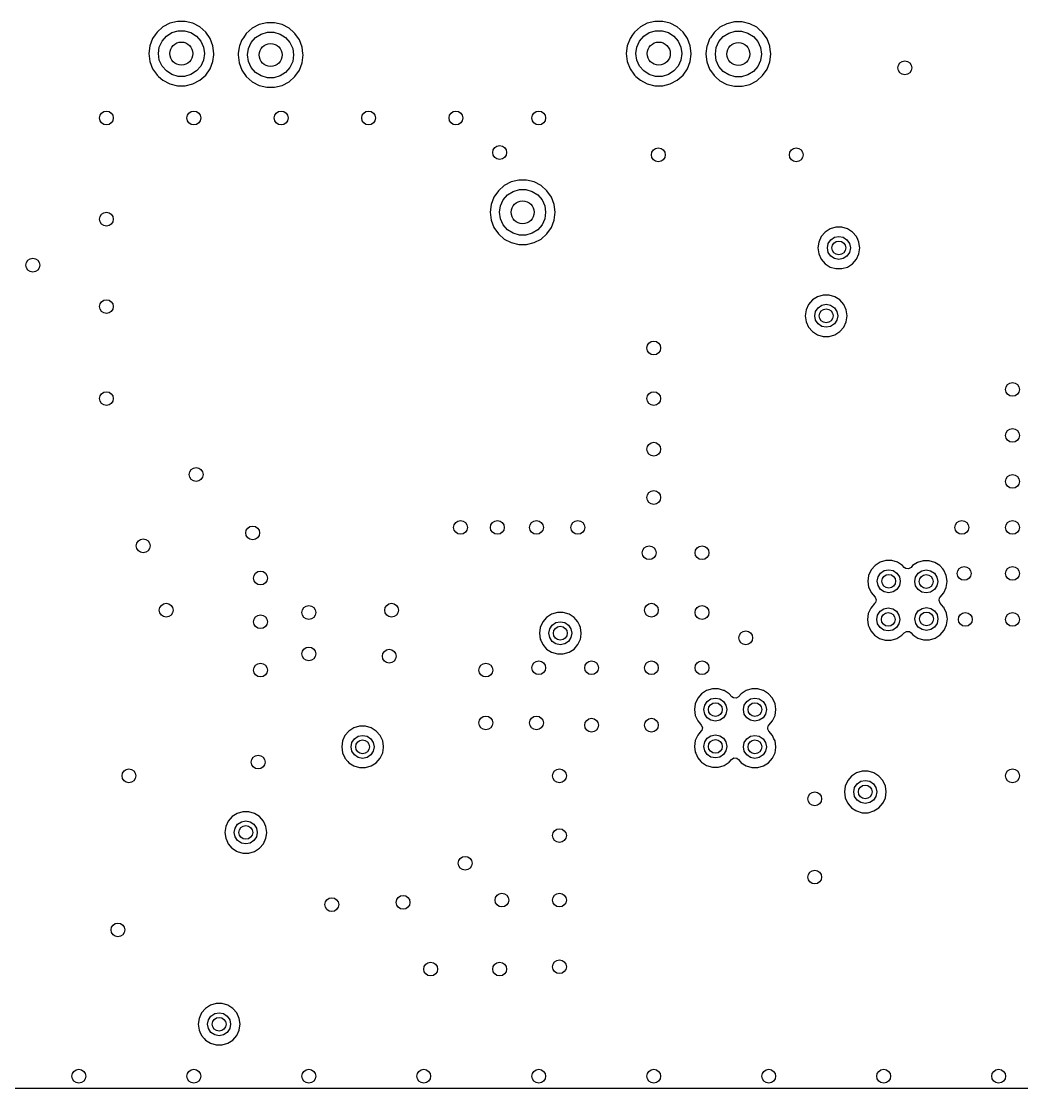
# Model space of a CAD drawing. Extents: x 100.3 to 185, y -144.7 to -85.3.
# Drawn here: x 122.25 to 144, y -144.7 to -121.5 of the extents above; entities that cross this region are included whole.
import ezdxf

# ---------------------------------------------------------------- set-up
doc = ezdxf.new("R2010")
doc.units = 0
doc.layers.add('BLACK', color=7, linetype='CONTINUOUS')

msp = doc.modelspace()

# ---------------------------------------------------------------- linework, layer by layer
at = {"layer": 'BLACK', "linetype": 'CONTINUOUS'}
for p, q in [((125.48, -121.54), (125.329, -121.619)), ((125.645, -121.499), (125.48, -121.54)), ((125.815, -121.499), (125.645, -121.499)), ((125.645, -121.499), (125.645, -121.499)), ((125.98, -121.54), (125.815, -121.499)), ((125.815, -121.499), (125.815, -121.499)), ((126.131, -121.619), (125.98, -121.54)), ((125.98, -121.54), (125.98, -121.54)), ((125.98, -121.54), (125.98, -121.54)), ((127.42, -121.57), (127.269, -121.649)), ((127.585, -121.529), (127.42, -121.57)), ((127.755, -121.529), (127.585, -121.529)), ((127.585, -121.529), (127.585, -121.529)), ((127.92, -121.57), (127.755, -121.529)), ((127.755, -121.529), (127.755, -121.529)), ((128.071, -121.649), (127.92, -121.57)), ((127.92, -121.57), (127.92, -121.57)), ((127.92, -121.57), (127.92, -121.57)), ((135.86, -121.54), (135.709, -121.619)), ((136.025, -121.499), (135.86, -121.54)), ((136.195, -121.499), (136.025, -121.499)), ((136.025, -121.499), (136.025, -121.499)), ((136.36, -121.54), (136.195, -121.499)), ((136.195, -121.499), (136.195, -121.499)), ((136.511, -121.619), (136.36, -121.54)), ((136.36, -121.54), (136.36, -121.54)), ((136.36, -121.54), (136.36, -121.54)), ((137.59, -121.55), (137.439, -121.629)), ((137.755, -121.509), (137.59, -121.55)), ((137.925, -121.509), (137.755, -121.509)), ((137.755, -121.509), (137.755, -121.509)), ((138.09, -121.55), (137.925, -121.509)), ((137.925, -121.509), (137.925, -121.509)), ((138.241, -121.629), (138.09, -121.55)), ((138.09, -121.55), (138.09, -121.55)), ((138.09, -121.55), (138.09, -121.55)), ((125.162, -121.789), (125.105, -121.872)), ((125.202, -121.732), (125.162, -121.789)), ((125.329, -121.619), (125.202, -121.732)), ((125.202, -121.732), (125.202, -121.732)), ((125.403, -121.822), (125.522, -121.745)), ((125.522, -121.745), (125.659, -121.705)), ((125.659, -121.705), (125.801, -121.705)), ((125.801, -121.705), (125.938, -121.745)), ((125.938, -121.745), (126.057, -121.822)), ((126.258, -121.732), (126.131, -121.619)), ((126.355, -121.872), (126.258, -121.732)), ((127.142, -121.762), (127.077, -121.856)), ((127.269, -121.649), (127.142, -121.762)), ((127.142, -121.762), (127.142, -121.762)), ((127.343, -121.852), (127.462, -121.775)), ((127.462, -121.775), (127.599, -121.735)), ((127.599, -121.735), (127.741, -121.735)), ((127.741, -121.735), (127.878, -121.775)), ((127.878, -121.775), (127.997, -121.852)), ((128.176, -121.742), (128.071, -121.649)), ((128.071, -121.649), (128.071, -121.649)), ((128.198, -121.762), (128.176, -121.742)), ((128.295, -121.902), (128.198, -121.762)), ((135.542, -121.789), (135.485, -121.872)), ((135.582, -121.732), (135.542, -121.789)), ((135.709, -121.619), (135.582, -121.732)), ((135.582, -121.732), (135.582, -121.732)), ((135.783, -121.822), (135.902, -121.745)), ((135.902, -121.745), (136.039, -121.705)), ((136.039, -121.705), (136.181, -121.705)), ((136.181, -121.705), (136.318, -121.745)), ((136.318, -121.745), (136.437, -121.822)), ((136.638, -121.732), (136.511, -121.619)), ((136.735, -121.872), (136.638, -121.732)), ((137.312, -121.742), (137.233, -121.856)), ((137.439, -121.629), (137.312, -121.742)), ((137.312, -121.742), (137.312, -121.742)), ((137.513, -121.832), (137.632, -121.755)), ((137.632, -121.755), (137.769, -121.715)), ((137.769, -121.715), (137.911, -121.715)), ((137.911, -121.715), (138.048, -121.755)), ((138.048, -121.755), (138.167, -121.832)), ((138.283, -121.667), (138.241, -121.629)), ((138.357, -121.732), (138.283, -121.667)), ((138.368, -121.742), (138.357, -121.732)), ((138.465, -121.882), (138.368, -121.742)), ((125.045, -122.031), (125.024, -122.2)), ((125.105, -121.872), (125.045, -122.031)), ((125.25, -122.059), (125.309, -121.93)), ((125.309, -121.93), (125.403, -121.822)), ((126.057, -121.822), (126.151, -121.93)), ((126.151, -121.93), (126.21, -122.059)), ((126.415, -122.031), (126.355, -121.872)), ((126.436, -122.2), (126.415, -122.031)), ((126.996, -122.031), (126.985, -122.061)), ((127.045, -121.902), (126.996, -122.031)), ((127.077, -121.856), (127.045, -121.902)), ((127.19, -122.089), (127.249, -121.96)), ((127.249, -121.96), (127.343, -121.852)), ((127.997, -121.852), (128.091, -121.96)), ((128.091, -121.96), (128.15, -122.089)), ((128.355, -122.061), (128.295, -121.902)), ((135.425, -122.031), (135.404, -122.2)), ((135.485, -121.872), (135.425, -122.031)), ((135.63, -122.059), (135.689, -121.93)), ((135.689, -121.93), (135.783, -121.822)), ((136.437, -121.822), (136.531, -121.93)), ((136.531, -121.93), (136.59, -122.059)), ((136.795, -122.031), (136.735, -121.872)), ((136.816, -122.2), (136.795, -122.031)), ((137.159, -122.031), (137.155, -122.041)), ((137.215, -121.882), (137.159, -122.031)), ((137.233, -121.856), (137.215, -121.882)), ((137.36, -122.069), (137.419, -121.94)), ((137.419, -121.94), (137.513, -121.832)), ((138.167, -121.832), (138.261, -121.94)), ((138.261, -121.94), (138.32, -122.069)), ((138.525, -122.041), (138.465, -121.882)), ((125.024, -122.2), (125.045, -122.369)), ((125.23, -122.2), (125.25, -122.059)), ((125.25, -122.341), (125.23, -122.2)), ((126.21, -122.059), (126.23, -122.2)), ((126.23, -122.2), (126.21, -122.341)), ((126.415, -122.369), (126.432, -122.23)), ((126.432, -122.23), (126.436, -122.2)), ((126.968, -122.2), (126.964, -122.23)), ((126.964, -122.23), (126.985, -122.399)), ((126.985, -122.061), (126.968, -122.2)), ((127.17, -122.23), (127.19, -122.089)), ((127.19, -122.371), (127.17, -122.23)), ((128.15, -122.089), (128.17, -122.23)), ((128.17, -122.23), (128.15, -122.371)), ((128.372, -122.2), (128.355, -122.061)), ((128.355, -122.399), (128.376, -122.23)), ((128.376, -122.23), (128.372, -122.2)), ((135.404, -122.2), (135.425, -122.369)), ((135.61, -122.2), (135.63, -122.059)), ((135.63, -122.341), (135.61, -122.2)), ((136.59, -122.059), (136.61, -122.2)), ((136.61, -122.2), (136.59, -122.341)), ((136.795, -122.369), (136.814, -122.21)), ((136.814, -122.21), (136.816, -122.2)), ((137.136, -122.2), (137.134, -122.21)), ((137.134, -122.21), (137.155, -122.379)), ((137.155, -122.041), (137.136, -122.2)), ((137.34, -122.21), (137.36, -122.069)), ((137.36, -122.351), (137.34, -122.21)), ((138.32, -122.069), (138.34, -122.21)), ((138.34, -122.21), (138.32, -122.351)), ((138.534, -122.115), (138.525, -122.041)), ((138.525, -122.379), (138.546, -122.21)), ((138.544, -122.2), (138.534, -122.115)), ((138.546, -122.21), (138.544, -122.2)), ((138.544, -122.2), (138.544, -122.2)), ((125.045, -122.369), (125.105, -122.528)), ((125.309, -122.47), (125.25, -122.341)), ((125.403, -122.578), (125.309, -122.47)), ((126.151, -122.47), (126.057, -122.578)), ((126.21, -122.341), (126.151, -122.47)), ((126.355, -122.528), (126.415, -122.369)), ((126.985, -122.399), (127.045, -122.558)), ((127.249, -122.5), (127.19, -122.371)), ((127.343, -122.608), (127.249, -122.5)), ((128.091, -122.5), (127.997, -122.608)), ((128.15, -122.371), (128.091, -122.5)), ((128.295, -122.558), (128.355, -122.399)), ((135.425, -122.369), (135.485, -122.528)), ((135.689, -122.47), (135.63, -122.341)), ((135.783, -122.578), (135.689, -122.47)), ((136.531, -122.47), (136.437, -122.578)), ((136.59, -122.341), (136.531, -122.47)), ((136.735, -122.528), (136.795, -122.369)), ((137.155, -122.379), (137.215, -122.538)), ((137.419, -122.48), (137.36, -122.351)), ((137.513, -122.588), (137.419, -122.48)), ((138.261, -122.48), (138.167, -122.588)), ((138.32, -122.351), (138.261, -122.48)), ((138.465, -122.538), (138.525, -122.379)), ((125.105, -122.528), (125.19, -122.65)), ((125.19, -122.65), (125.202, -122.668)), ((125.202, -122.668), (125.202, -122.668)), ((125.202, -122.668), (125.234, -122.696)), ((125.234, -122.696), (125.329, -122.781)), ((125.522, -122.655), (125.403, -122.578)), ((125.659, -122.695), (125.522, -122.655)), ((125.801, -122.695), (125.659, -122.695)), ((125.938, -122.655), (125.801, -122.695)), ((126.057, -122.578), (125.938, -122.655)), ((126.131, -122.781), (126.258, -122.668)), ((126.258, -122.668), (126.355, -122.528)), ((127.045, -122.558), (127.142, -122.698)), ((127.142, -122.698), (127.269, -122.811)), ((127.462, -122.685), (127.343, -122.608)), ((127.599, -122.725), (127.462, -122.685)), ((127.741, -122.725), (127.599, -122.725)), ((127.878, -122.685), (127.741, -122.725)), ((127.997, -122.608), (127.878, -122.685)), ((128.071, -122.811), (128.198, -122.698)), ((128.198, -122.698), (128.295, -122.558)), ((135.485, -122.528), (135.57, -122.65)), ((135.57, -122.65), (135.582, -122.668)), ((135.582, -122.668), (135.582, -122.668)), ((135.582, -122.668), (135.614, -122.696)), ((135.614, -122.696), (135.709, -122.781)), ((135.902, -122.655), (135.783, -122.578)), ((136.039, -122.695), (135.902, -122.655)), ((136.181, -122.695), (136.039, -122.695)), ((136.318, -122.655), (136.181, -122.695)), ((136.437, -122.578), (136.318, -122.655)), ((136.511, -122.781), (136.638, -122.668)), ((136.638, -122.668), (136.735, -122.528)), ((137.215, -122.538), (137.312, -122.678)), ((137.312, -122.678), (137.312, -122.678)), ((137.312, -122.678), (137.354, -122.716)), ((137.354, -122.716), (137.439, -122.791)), ((137.632, -122.665), (137.513, -122.588)), ((137.769, -122.705), (137.632, -122.665)), ((137.911, -122.705), (137.769, -122.705)), ((138.048, -122.665), (137.911, -122.705)), ((138.167, -122.588), (138.048, -122.665)), ((138.241, -122.791), (138.368, -122.678)), ((138.368, -122.678), (138.465, -122.538)), ((125.329, -122.781), (125.48, -122.86)), ((125.48, -122.86), (125.645, -122.9)), ((125.645, -122.9), (125.645, -122.9)), ((125.645, -122.9), (125.815, -122.9)), ((125.815, -122.9), (125.98, -122.86)), ((125.815, -122.9), (125.815, -122.9)), ((125.98, -122.86), (126.131, -122.781)), ((127.269, -122.811), (127.42, -122.89)), ((127.42, -122.89), (127.585, -122.93)), ((127.585, -122.93), (127.585, -122.93)), ((127.585, -122.93), (127.755, -122.93)), ((127.755, -122.93), (127.92, -122.89)), ((127.755, -122.93), (127.755, -122.93)), ((127.92, -122.89), (128.071, -122.811)), ((135.709, -122.781), (135.86, -122.86)), ((135.86, -122.86), (136.025, -122.9)), ((136.025, -122.9), (136.025, -122.9)), ((136.025, -122.9), (136.195, -122.9)), ((136.195, -122.9), (136.36, -122.86)), ((136.195, -122.9), (136.195, -122.9)), ((136.36, -122.86), (136.511, -122.781)), ((137.439, -122.791), (137.59, -122.87)), ((137.59, -122.87), (137.755, -122.91)), ((137.755, -122.91), (137.755, -122.91)), ((137.755, -122.91), (137.925, -122.91)), ((137.925, -122.91), (138.09, -122.87)), ((137.925, -122.91), (137.925, -122.91)), ((138.09, -122.87), (138.241, -122.791)), ((132.9, -124.99), (132.749, -125.069)), ((133.065, -124.95), (132.9, -124.99)), ((133.235, -124.95), (133.065, -124.95)), ((133.065, -124.95), (133.065, -124.95)), ((133.4, -124.99), (133.235, -124.95)), ((133.235, -124.95), (133.235, -124.95)), ((133.551, -125.069), (133.4, -124.99)), ((133.4, -124.99), (133.4, -124.99)), ((133.4, -124.99), (133.4, -124.99)), ((132.622, -125.182), (132.525, -125.322)), ((132.749, -125.069), (132.622, -125.182)), ((132.622, -125.182), (132.622, -125.182)), ((132.729, -125.38), (132.823, -125.272)), ((132.823, -125.272), (132.942, -125.195)), ((132.942, -125.195), (133.079, -125.155)), ((133.079, -125.155), (133.221, -125.155)), ((133.221, -125.155), (133.358, -125.195)), ((133.358, -125.195), (133.477, -125.272)), ((133.477, -125.272), (133.571, -125.38)), ((133.678, -125.182), (133.551, -125.069)), ((133.775, -125.322), (133.678, -125.182)), ((132.465, -125.481), (132.444, -125.65)), ((132.525, -125.322), (132.465, -125.481)), ((132.525, -125.322), (132.525, -125.322)), ((132.65, -125.65), (132.67, -125.509)), ((132.67, -125.509), (132.729, -125.38)), ((133.571, -125.38), (133.63, -125.509)), ((133.63, -125.509), (133.65, -125.65)), ((133.835, -125.481), (133.775, -125.322)), ((133.856, -125.65), (133.835, -125.481)), ((132.444, -125.65), (132.465, -125.819)), ((132.67, -125.791), (132.65, -125.65)), ((133.65, -125.65), (133.63, -125.791)), ((133.835, -125.819), (133.856, -125.65)), ((132.465, -125.819), (132.525, -125.978)), ((132.525, -125.978), (132.622, -126.118)), ((132.729, -125.92), (132.67, -125.791)), ((132.823, -126.028), (132.729, -125.92)), ((133.571, -125.92), (133.477, -126.028)), ((133.63, -125.791), (133.571, -125.92)), ((133.678, -126.118), (133.775, -125.978)), ((133.775, -125.978), (133.835, -125.819)), ((139.96, -125.974), (139.836, -126.011)), ((140.09, -125.974), (139.96, -125.974)), ((139.96, -125.974), (139.96, -125.974)), ((140.214, -126.011), (140.09, -125.974)), ((140.09, -125.974), (140.09, -125.974)), ((132.622, -126.118), (132.749, -126.231)), ((132.942, -126.105), (132.823, -126.028)), ((133.079, -126.145), (132.942, -126.105)), ((133.221, -126.145), (133.079, -126.145)), ((133.358, -126.105), (133.221, -126.145)), ((133.477, -126.028), (133.358, -126.105)), ((133.551, -126.231), (133.678, -126.118)), ((139.642, -126.179), (139.588, -126.297)), ((139.727, -126.081), (139.642, -126.179)), ((139.836, -126.011), (139.727, -126.081)), ((139.836, -126.011), (139.836, -126.011)), ((139.848, -126.248), (139.929, -126.194)), ((139.929, -126.194), (140.025, -126.175)), ((140.025, -126.175), (140.121, -126.194)), ((140.121, -126.194), (140.202, -126.248)), ((140.323, -126.081), (140.214, -126.011)), ((140.214, -126.011), (140.214, -126.011)), ((140.214, -126.011), (140.214, -126.011)), ((140.214, -126.011), (140.214, -126.011)), ((140.408, -126.179), (140.323, -126.081)), ((140.323, -126.081), (140.323, -126.081)), ((140.323, -126.081), (140.323, -126.081)), ((140.438, -126.244), (140.408, -126.179)), ((132.749, -126.231), (132.9, -126.31)), ((132.9, -126.31), (133.065, -126.35)), ((133.065, -126.35), (133.065, -126.35)), ((133.065, -126.35), (133.235, -126.35)), ((133.235, -126.35), (133.4, -126.31)), ((133.235, -126.35), (133.235, -126.35)), ((133.4, -126.31), (133.551, -126.231)), ((139.588, -126.297), (139.57, -126.425)), ((139.57, -126.425), (139.57, -126.425)), ((139.57, -126.425), (139.588, -126.553)), ((139.775, -126.425), (139.794, -126.329)), ((139.794, -126.521), (139.775, -126.425)), ((139.794, -126.329), (139.848, -126.248)), ((140.202, -126.248), (140.256, -126.329)), ((140.256, -126.329), (140.275, -126.425)), ((140.275, -126.425), (140.256, -126.521)), ((140.462, -126.297), (140.438, -126.244)), ((140.469, -126.35), (140.462, -126.297)), ((140.462, -126.553), (140.48, -126.425)), ((140.48, -126.425), (140.469, -126.35)), ((139.588, -126.553), (139.642, -126.671)), ((139.642, -126.671), (139.642, -126.671)), ((139.642, -126.671), (139.727, -126.769)), ((139.848, -126.602), (139.794, -126.521)), ((139.929, -126.656), (139.848, -126.602)), ((140.025, -126.675), (139.929, -126.656)), ((140.121, -126.656), (140.025, -126.675)), ((140.202, -126.602), (140.121, -126.656)), ((140.256, -126.521), (140.202, -126.602)), ((140.323, -126.769), (140.408, -126.671)), ((140.408, -126.671), (140.462, -126.553)), ((139.727, -126.769), (139.727, -126.769)), ((139.727, -126.769), (139.836, -126.839)), ((139.836, -126.839), (139.836, -126.839)), ((139.836, -126.839), (139.96, -126.875)), ((139.96, -126.875), (139.96, -126.875)), ((139.96, -126.875), (140.09, -126.875)), ((140.09, -126.875), (140.214, -126.839)), ((140.09, -126.875), (140.09, -126.875)), ((140.214, -126.839), (140.323, -126.769)), ((139.452, -127.556), (139.367, -127.654)), ((139.561, -127.486), (139.452, -127.556)), ((139.685, -127.45), (139.561, -127.486)), ((139.561, -127.486), (139.561, -127.486)), ((139.815, -127.45), (139.685, -127.45)), ((139.685, -127.45), (139.685, -127.45)), ((139.939, -127.486), (139.815, -127.45)), ((139.815, -127.45), (139.815, -127.45)), ((140.048, -127.556), (139.939, -127.486)), ((139.939, -127.486), (139.939, -127.486)), ((139.939, -127.486), (139.939, -127.486)), ((139.939, -127.486), (139.939, -127.486)), ((140.133, -127.654), (140.048, -127.556)), ((140.048, -127.556), (140.048, -127.556)), ((140.048, -127.556), (140.048, -127.556)), ((139.313, -127.772), (139.295, -127.9)), ((139.367, -127.654), (139.313, -127.772)), ((139.5, -127.9), (139.519, -127.804)), ((139.519, -127.804), (139.573, -127.723)), ((139.573, -127.723), (139.654, -127.669)), ((139.654, -127.669), (139.75, -127.65)), ((139.75, -127.65), (139.846, -127.669)), ((139.846, -127.669), (139.927, -127.723)), ((139.927, -127.723), (139.981, -127.804)), ((139.981, -127.804), (140, -127.9)), ((140.187, -127.772), (140.133, -127.654)), ((140.205, -127.9), (140.187, -127.772)), ((139.295, -127.9), (139.295, -127.9)), ((139.295, -127.9), (139.313, -128.028)), ((139.313, -128.028), (139.367, -128.146)), ((139.519, -127.996), (139.5, -127.9)), ((139.573, -128.077), (139.519, -127.996)), ((139.981, -127.996), (139.927, -128.077)), ((140, -127.9), (139.981, -127.996)), ((140.133, -128.146), (140.187, -128.028)), ((140.187, -128.028), (140.205, -127.9)), ((139.367, -128.146), (139.367, -128.146)), ((139.367, -128.146), (139.452, -128.244)), ((139.452, -128.244), (139.452, -128.244)), ((139.452, -128.244), (139.561, -128.314)), ((139.654, -128.131), (139.573, -128.077)), ((139.75, -128.15), (139.654, -128.131)), ((139.846, -128.131), (139.75, -128.15)), ((139.927, -128.077), (139.846, -128.131)), ((139.939, -128.314), (140.048, -128.244)), ((140.048, -128.244), (140.133, -128.146)), ((139.561, -128.314), (139.561, -128.314)), ((139.561, -128.314), (139.685, -128.35)), ((139.685, -128.35), (139.685, -128.35)), ((139.685, -128.35), (139.815, -128.35)), ((139.815, -128.35), (139.939, -128.314)), ((139.815, -128.35), (139.815, -128.35)), ((140.812, -133.326), (140.727, -133.424)), ((140.921, -133.256), (140.812, -133.326)), ((141.045, -133.219), (140.921, -133.256)), ((140.921, -133.256), (140.921, -133.256)), ((141.175, -133.219), (141.045, -133.219)), ((141.045, -133.219), (141.045, -133.219)), ((141.299, -133.256), (141.175, -133.219)), ((141.175, -133.219), (141.175, -133.219)), ((141.408, -133.326), (141.299, -133.256)), ((141.299, -133.256), (141.299, -133.256)), ((141.299, -133.256), (141.299, -133.256)), ((141.299, -133.256), (141.299, -133.256)), ((141.412, -133.331), (141.408, -133.326)), ((141.408, -133.326), (141.408, -133.326)), ((141.408, -133.326), (141.408, -133.326)), ((141.445, -133.368), (141.412, -133.331)), ((141.481, -133.395), (141.445, -133.368)), ((141.542, -133.4), (141.481, -133.395)), ((141.594, -133.368), (141.542, -133.4)), ((141.627, -133.331), (141.594, -133.368)), ((141.736, -133.261), (141.627, -133.331)), ((141.627, -133.331), (141.627, -133.331)), ((141.86, -133.225), (141.736, -133.261)), ((141.736, -133.261), (141.736, -133.261)), ((141.99, -133.225), (141.86, -133.225)), ((141.86, -133.225), (141.86, -133.225)), ((142.114, -133.261), (141.99, -133.225)), ((141.99, -133.225), (141.99, -133.225)), ((142.223, -133.331), (142.114, -133.261)), ((142.114, -133.261), (142.114, -133.261)), ((142.114, -133.261), (142.114, -133.261)), ((142.114, -133.261), (142.114, -133.261)), ((142.283, -133.4), (142.223, -133.331)), ((142.223, -133.331), (142.223, -133.331)), ((142.223, -133.331), (142.223, -133.331)), ((142.308, -133.429), (142.283, -133.4)), ((140.673, -133.542), (140.655, -133.67)), ((140.727, -133.424), (140.673, -133.542)), ((140.86, -133.67), (140.879, -133.574)), ((140.879, -133.574), (140.933, -133.493)), ((140.933, -133.493), (141.014, -133.439)), ((141.014, -133.439), (141.11, -133.42)), ((141.11, -133.42), (141.206, -133.439)), ((141.206, -133.439), (141.287, -133.493)), ((141.287, -133.493), (141.341, -133.574)), ((141.341, -133.574), (141.36, -133.67)), ((141.675, -133.675), (141.694, -133.579)), ((141.694, -133.579), (141.748, -133.498)), ((141.748, -133.498), (141.829, -133.444)), ((141.829, -133.444), (141.925, -133.425)), ((141.925, -133.425), (142.021, -133.444)), ((142.021, -133.444), (142.102, -133.498)), ((142.102, -133.498), (142.156, -133.579)), ((142.156, -133.579), (142.175, -133.675)), ((142.362, -133.547), (142.308, -133.429)), ((142.308, -133.429), (142.308, -133.429)), ((142.379, -133.67), (142.362, -133.547)), ((140.655, -133.67), (140.655, -133.67)), ((140.655, -133.67), (140.673, -133.798)), ((140.673, -133.798), (140.697, -133.85)), ((140.697, -133.85), (140.727, -133.916)), ((140.879, -133.766), (140.86, -133.67)), ((140.933, -133.847), (140.879, -133.766)), ((141.014, -133.901), (140.933, -133.847)), ((141.287, -133.847), (141.206, -133.901)), ((141.341, -133.766), (141.287, -133.847)), ((141.36, -133.67), (141.341, -133.766)), ((141.694, -133.771), (141.675, -133.675)), ((141.748, -133.852), (141.694, -133.771)), ((141.829, -133.906), (141.748, -133.852)), ((142.102, -133.852), (142.021, -133.906)), ((142.156, -133.771), (142.102, -133.852)), ((142.175, -133.675), (142.156, -133.771)), ((142.308, -133.921), (142.362, -133.803)), ((142.362, -133.803), (142.38, -133.675)), ((142.38, -133.675), (142.379, -133.67)), ((140.727, -133.916), (140.812, -134.014)), ((140.812, -134.014), (140.813, -134.015)), ((140.813, -134.015), (140.837, -134.072)), ((140.837, -134.072), (140.823, -134.131)), ((141.11, -133.92), (141.014, -133.901)), ((141.206, -133.901), (141.11, -133.92)), ((141.925, -133.925), (141.829, -133.906)), ((142.021, -133.906), (141.925, -133.925)), ((142.203, -134.088), (142.217, -134.028)), ((142.227, -134.144), (142.203, -134.088)), ((142.217, -134.028), (142.227, -134.015)), ((142.227, -134.014), (142.308, -133.921)), ((142.227, -134.015), (142.227, -134.014)), ((140.717, -134.254), (140.663, -134.372)), ((140.802, -134.156), (140.717, -134.254)), ((140.803, -134.155), (140.802, -134.156)), ((140.823, -134.131), (140.803, -134.155)), ((140.869, -134.404), (140.923, -134.323)), ((140.923, -134.323), (141.004, -134.269)), ((141.004, -134.269), (141.1, -134.25)), ((141.1, -134.25), (141.196, -134.269)), ((141.196, -134.269), (141.277, -134.323)), ((141.277, -134.323), (141.331, -134.404)), ((141.699, -134.394), (141.753, -134.313)), ((141.753, -134.313), (141.834, -134.259)), ((141.834, -134.259), (141.93, -134.24)), ((141.93, -134.24), (142.026, -134.259)), ((142.026, -134.259), (142.107, -134.313)), ((142.107, -134.313), (142.161, -134.394)), ((142.301, -134.231), (142.227, -134.144)), ((142.313, -134.244), (142.301, -134.231)), ((142.317, -134.254), (142.313, -134.244)), ((142.367, -134.362), (142.317, -134.254)), ((133.587, -134.554), (133.533, -134.672)), ((133.671, -134.456), (133.587, -134.554)), ((133.78, -134.386), (133.671, -134.456)), ((133.905, -134.35), (133.78, -134.386)), ((133.78, -134.386), (133.78, -134.386)), ((133.874, -134.569), (133.969, -134.55)), ((134.034, -134.35), (133.905, -134.35)), ((133.905, -134.35), (133.905, -134.35)), ((133.969, -134.55), (134.065, -134.569)), ((134.159, -134.386), (134.034, -134.35)), ((134.034, -134.35), (134.034, -134.35)), ((134.268, -134.456), (134.159, -134.386)), ((134.159, -134.386), (134.159, -134.386)), ((134.159, -134.386), (134.159, -134.386)), ((134.159, -134.386), (134.159, -134.386)), ((134.306, -134.5), (134.268, -134.456)), ((134.268, -134.456), (134.268, -134.456)), ((134.268, -134.456), (134.268, -134.456)), ((134.352, -134.554), (134.306, -134.5)), ((134.386, -134.628), (134.352, -134.554)), ((140.663, -134.372), (140.645, -134.5)), ((140.645, -134.5), (140.645, -134.5)), ((140.645, -134.5), (140.663, -134.628)), ((140.85, -134.5), (140.869, -134.404)), ((140.869, -134.596), (140.85, -134.5)), ((141.331, -134.404), (141.35, -134.5)), ((141.35, -134.5), (141.331, -134.596)), ((141.68, -134.49), (141.699, -134.394)), ((141.699, -134.586), (141.68, -134.49)), ((142.161, -134.394), (142.18, -134.49)), ((142.18, -134.49), (142.161, -134.586)), ((142.38, -134.456), (142.367, -134.362)), ((142.367, -134.618), (142.385, -134.49)), ((142.385, -134.49), (142.38, -134.456)), ((133.533, -134.672), (133.514, -134.8)), ((133.719, -134.8), (133.739, -134.704)), ((133.739, -134.704), (133.793, -134.623)), ((133.793, -134.623), (133.874, -134.569)), ((134.065, -134.569), (134.146, -134.623)), ((134.146, -134.623), (134.2, -134.704)), ((134.2, -134.704), (134.219, -134.8)), ((134.406, -134.672), (134.386, -134.628)), ((134.425, -134.8), (134.406, -134.672)), ((140.663, -134.628), (140.683, -134.671)), ((140.683, -134.671), (140.717, -134.746)), ((140.717, -134.746), (140.764, -134.8)), ((140.923, -134.677), (140.869, -134.596)), ((141.004, -134.731), (140.923, -134.677)), ((141.1, -134.75), (141.004, -134.731)), ((141.196, -134.731), (141.1, -134.75)), ((141.277, -134.677), (141.196, -134.731)), ((141.331, -134.596), (141.277, -134.677)), ((141.398, -134.844), (141.445, -134.79)), ((141.445, -134.79), (141.497, -134.759)), ((141.497, -134.759), (141.558, -134.764)), ((141.558, -134.764), (141.594, -134.79)), ((141.594, -134.79), (141.632, -134.834)), ((141.753, -134.667), (141.699, -134.586)), ((141.834, -134.721), (141.753, -134.667)), ((141.93, -134.74), (141.834, -134.721)), ((142.026, -134.721), (141.93, -134.74)), ((142.107, -134.667), (142.026, -134.721)), ((142.161, -134.586), (142.107, -134.667)), ((142.228, -134.834), (142.313, -134.736)), ((142.313, -134.736), (142.367, -134.618)), ((133.514, -134.8), (133.514, -134.8)), ((133.514, -134.8), (133.533, -134.928)), ((133.533, -134.928), (133.543, -134.951)), ((133.543, -134.951), (133.587, -135.046)), ((133.739, -134.896), (133.719, -134.8)), ((133.793, -134.977), (133.739, -134.896)), ((133.874, -135.031), (133.793, -134.977)), ((134.146, -134.977), (134.065, -135.031)), ((134.2, -134.896), (134.146, -134.977)), ((134.219, -134.8), (134.2, -134.896)), ((134.352, -135.046), (134.406, -134.928)), ((134.406, -134.928), (134.412, -134.885)), ((134.412, -134.885), (134.425, -134.8)), ((134.425, -134.8), (134.425, -134.8)), ((140.764, -134.8), (140.802, -134.844)), ((140.802, -134.844), (140.911, -134.914)), ((140.911, -134.914), (140.911, -134.914)), ((140.911, -134.914), (141.035, -134.951)), ((141.035, -134.951), (141.035, -134.951)), ((141.035, -134.951), (141.165, -134.951)), ((141.165, -134.951), (141.289, -134.914)), ((141.165, -134.951), (141.165, -134.951)), ((141.289, -134.914), (141.398, -134.844)), ((141.632, -134.834), (141.741, -134.904)), ((141.741, -134.904), (141.865, -134.94)), ((141.865, -134.94), (141.865, -134.94)), ((141.865, -134.94), (141.995, -134.94)), ((141.995, -134.94), (142.119, -134.904)), ((141.995, -134.94), (141.995, -134.94)), ((142.119, -134.904), (142.228, -134.834)), ((133.587, -135.046), (133.671, -135.144)), ((133.671, -135.144), (133.671, -135.144)), ((133.671, -135.144), (133.78, -135.214)), ((133.78, -135.214), (133.78, -135.214)), ((133.78, -135.214), (133.905, -135.25)), ((133.969, -135.05), (133.874, -135.031)), ((133.905, -135.25), (133.905, -135.25)), ((133.905, -135.25), (134.034, -135.25)), ((134.065, -135.031), (133.969, -135.05)), ((134.034, -135.25), (134.159, -135.214)), ((134.034, -135.25), (134.034, -135.25)), ((134.159, -135.214), (134.268, -135.144)), ((134.268, -135.144), (134.352, -135.046)), ((137.042, -136.116), (136.957, -136.214)), ((137.151, -136.046), (137.042, -136.116)), ((137.275, -136.01), (137.151, -136.046)), ((137.151, -136.046), (137.151, -136.046)), ((137.405, -136.01), (137.275, -136.01)), ((137.275, -136.01), (137.275, -136.01)), ((137.518, -136.043), (137.405, -136.01)), ((137.405, -136.01), (137.405, -136.01)), ((137.529, -136.046), (137.518, -136.043)), ((137.638, -136.116), (137.529, -136.046)), ((137.529, -136.046), (137.529, -136.046)), ((137.529, -136.046), (137.529, -136.046)), ((137.695, -136.182), (137.638, -136.116)), ((137.731, -136.208), (137.695, -136.182)), ((137.845, -136.182), (137.792, -136.214)), ((137.902, -136.116), (137.845, -136.182)), ((138.011, -136.046), (137.902, -136.116)), ((138.135, -136.01), (138.011, -136.046)), ((138.011, -136.046), (138.011, -136.046)), ((138.265, -136.01), (138.135, -136.01)), ((138.135, -136.01), (138.135, -136.01)), ((138.378, -136.043), (138.265, -136.01)), ((138.265, -136.01), (138.265, -136.01)), ((138.389, -136.046), (138.378, -136.043)), ((138.498, -136.116), (138.389, -136.046)), ((138.389, -136.046), (138.389, -136.046)), ((138.389, -136.046), (138.389, -136.046)), ((138.583, -136.214), (138.498, -136.116)), ((138.498, -136.116), (138.498, -136.116)), ((138.498, -136.116), (138.498, -136.116)), ((136.903, -136.332), (136.885, -136.46)), ((136.957, -136.214), (136.903, -136.332)), ((137.09, -136.46), (137.109, -136.364)), ((137.109, -136.364), (137.163, -136.283)), ((137.163, -136.283), (137.244, -136.229)), ((137.244, -136.229), (137.34, -136.21)), ((137.34, -136.21), (137.436, -136.229)), ((137.436, -136.229), (137.517, -136.283)), ((137.517, -136.283), (137.571, -136.364)), ((137.571, -136.364), (137.59, -136.46)), ((137.792, -136.214), (137.731, -136.208)), ((137.95, -136.46), (137.969, -136.364)), ((137.969, -136.364), (138.023, -136.283)), ((138.023, -136.283), (138.104, -136.229)), ((138.104, -136.229), (138.2, -136.21)), ((138.2, -136.21), (138.296, -136.229)), ((138.296, -136.229), (138.377, -136.283)), ((138.377, -136.283), (138.431, -136.364)), ((138.431, -136.364), (138.45, -136.46)), ((138.637, -136.332), (138.583, -136.214)), ((138.583, -136.214), (138.583, -136.214)), ((138.654, -136.45), (138.637, -136.332)), ((136.885, -136.46), (136.885, -136.46)), ((136.885, -136.46), (136.903, -136.588)), ((136.903, -136.588), (136.923, -136.632)), ((136.923, -136.632), (136.957, -136.706)), ((137.109, -136.556), (137.09, -136.46)), ((137.163, -136.637), (137.109, -136.556)), ((137.244, -136.691), (137.163, -136.637)), ((137.517, -136.637), (137.436, -136.691)), ((137.571, -136.556), (137.517, -136.637)), ((137.59, -136.46), (137.571, -136.556)), ((137.969, -136.556), (137.95, -136.46)), ((138.023, -136.637), (137.969, -136.556)), ((138.104, -136.691), (138.023, -136.637)), ((138.377, -136.637), (138.296, -136.691)), ((138.431, -136.556), (138.377, -136.637)), ((138.45, -136.46), (138.431, -136.556)), ((138.583, -136.706), (138.637, -136.588)), ((138.637, -136.588), (138.655, -136.46)), ((138.655, -136.46), (138.654, -136.45)), ((129.481, -136.856), (129.372, -136.926)), ((129.605, -136.82), (129.481, -136.856)), ((129.481, -136.856), (129.481, -136.856)), ((129.735, -136.82), (129.605, -136.82)), ((129.605, -136.82), (129.605, -136.82)), ((129.859, -136.856), (129.735, -136.82)), ((129.735, -136.82), (129.735, -136.82)), ((129.968, -136.926), (129.859, -136.856)), ((129.859, -136.856), (129.859, -136.856)), ((129.859, -136.856), (129.859, -136.856)), ((129.859, -136.856), (129.859, -136.856)), ((136.957, -136.706), (136.995, -136.75)), ((136.995, -136.75), (137.034, -136.795)), ((137.034, -136.795), (137.058, -136.852)), ((137.058, -136.852), (137.044, -136.911)), ((137.34, -136.71), (137.244, -136.691)), ((137.436, -136.691), (137.34, -136.71)), ((138.2, -136.71), (138.104, -136.691)), ((138.296, -136.691), (138.2, -136.71)), ((138.478, -136.873), (138.491, -136.814)), ((138.484, -136.889), (138.478, -136.873)), ((138.491, -136.814), (138.501, -136.8)), ((138.501, -136.8), (138.583, -136.706)), ((129.287, -137.024), (129.233, -137.142)), ((129.372, -136.926), (129.287, -137.024)), ((129.439, -137.174), (129.493, -137.093)), ((129.493, -137.093), (129.574, -137.039)), ((129.574, -137.039), (129.67, -137.02)), ((129.67, -137.02), (129.766, -137.039)), ((129.766, -137.039), (129.847, -137.093)), ((129.847, -137.093), (129.901, -137.174)), ((130.053, -137.024), (129.968, -136.926)), ((129.968, -136.926), (129.968, -136.926)), ((129.968, -136.926), (129.968, -136.926)), ((130.085, -137.094), (130.053, -137.024)), ((130.107, -137.142), (130.085, -137.094)), ((136.957, -137.014), (136.903, -137.132)), ((136.98, -136.987), (136.957, -137.014)), ((137.034, -136.925), (136.98, -136.987)), ((137.044, -136.911), (137.034, -136.925)), ((137.109, -137.164), (137.163, -137.083)), ((137.163, -137.083), (137.244, -137.029)), ((137.244, -137.029), (137.34, -137.01)), ((137.34, -137.01), (137.436, -137.029)), ((137.436, -137.029), (137.517, -137.083)), ((137.517, -137.083), (137.571, -137.164)), ((137.969, -137.174), (138.023, -137.093)), ((138.023, -137.093), (138.104, -137.039)), ((138.104, -137.039), (138.2, -137.02)), ((138.2, -137.02), (138.296, -137.039)), ((138.296, -137.039), (138.377, -137.093)), ((138.377, -137.093), (138.431, -137.174)), ((138.501, -136.93), (138.484, -136.889)), ((138.583, -137.024), (138.501, -136.93)), ((138.615, -137.094), (138.583, -137.024)), ((138.637, -137.142), (138.615, -137.094)), ((129.233, -137.142), (129.215, -137.27)), ((129.215, -137.27), (129.215, -137.27)), ((129.215, -137.27), (129.233, -137.398)), ((129.42, -137.27), (129.439, -137.174)), ((129.439, -137.366), (129.42, -137.27)), ((129.901, -137.174), (129.92, -137.27)), ((129.92, -137.27), (129.901, -137.366)), ((130.124, -137.26), (130.107, -137.142)), ((130.107, -137.398), (130.123, -137.286)), ((130.123, -137.286), (130.125, -137.27)), ((130.125, -137.27), (130.124, -137.26)), ((130.125, -137.27), (130.125, -137.27)), ((136.903, -137.132), (136.885, -137.26)), ((136.885, -137.26), (136.885, -137.26)), ((136.885, -137.26), (136.903, -137.388)), ((137.09, -137.26), (137.109, -137.164)), ((137.109, -137.356), (137.09, -137.26)), ((137.571, -137.164), (137.59, -137.26)), ((137.59, -137.26), (137.571, -137.356)), ((137.95, -137.27), (137.969, -137.174)), ((137.969, -137.366), (137.95, -137.27)), ((138.431, -137.174), (138.45, -137.27)), ((138.45, -137.27), (138.431, -137.366)), ((138.655, -137.27), (138.637, -137.142)), ((138.637, -137.398), (138.653, -137.286)), ((138.653, -137.286), (138.655, -137.27)), ((138.655, -137.27), (138.655, -137.27)), ((129.233, -137.398), (129.283, -137.506)), ((129.283, -137.506), (129.287, -137.516)), ((129.287, -137.516), (129.35, -137.589)), ((129.493, -137.447), (129.439, -137.366)), ((129.574, -137.501), (129.493, -137.447)), ((129.67, -137.52), (129.574, -137.501)), ((129.766, -137.501), (129.67, -137.52)), ((129.847, -137.447), (129.766, -137.501)), ((129.901, -137.366), (129.847, -137.447)), ((129.968, -137.614), (130.053, -137.516)), ((130.053, -137.516), (130.107, -137.398)), ((136.903, -137.388), (136.912, -137.408)), ((136.912, -137.408), (136.957, -137.506)), ((136.957, -137.506), (137.026, -137.586)), ((137.163, -137.437), (137.109, -137.356)), ((137.244, -137.491), (137.163, -137.437)), ((137.34, -137.51), (137.244, -137.491)), ((137.436, -137.491), (137.34, -137.51)), ((137.517, -137.437), (137.436, -137.491)), ((137.571, -137.356), (137.517, -137.437)), ((137.638, -137.604), (137.691, -137.543)), ((137.691, -137.543), (137.743, -137.511)), ((137.743, -137.511), (137.804, -137.517)), ((137.804, -137.517), (137.84, -137.543)), ((137.84, -137.543), (137.88, -137.589)), ((138.023, -137.447), (137.969, -137.366)), ((138.104, -137.501), (138.023, -137.447)), ((138.2, -137.52), (138.104, -137.501)), ((138.296, -137.501), (138.2, -137.52)), ((138.377, -137.447), (138.296, -137.501)), ((138.431, -137.366), (138.377, -137.447)), ((138.498, -137.614), (138.583, -137.516)), ((138.583, -137.516), (138.637, -137.398)), ((129.35, -137.589), (129.372, -137.614)), ((129.372, -137.614), (129.481, -137.684)), ((129.481, -137.684), (129.481, -137.684)), ((129.481, -137.684), (129.605, -137.72)), ((129.605, -137.72), (129.605, -137.72)), ((129.605, -137.72), (129.735, -137.72)), ((129.735, -137.72), (129.859, -137.684)), ((129.735, -137.72), (129.735, -137.72)), ((129.859, -137.684), (129.968, -137.614)), ((137.026, -137.586), (137.042, -137.604)), ((137.042, -137.604), (137.151, -137.674)), ((137.151, -137.674), (137.151, -137.674)), ((137.151, -137.674), (137.275, -137.71)), ((137.275, -137.71), (137.275, -137.71)), ((137.275, -137.71), (137.405, -137.71)), ((137.405, -137.71), (137.529, -137.674)), ((137.405, -137.71), (137.405, -137.71)), ((137.529, -137.674), (137.638, -137.604)), ((137.88, -137.589), (137.902, -137.614)), ((137.902, -137.614), (138.011, -137.684)), ((138.011, -137.684), (138.011, -137.684)), ((138.011, -137.684), (138.135, -137.72)), ((138.135, -137.72), (138.135, -137.72)), ((138.135, -137.72), (138.265, -137.72)), ((138.265, -137.72), (138.389, -137.684)), ((138.265, -137.72), (138.265, -137.72)), ((138.389, -137.684), (138.498, -137.614)), ((140.535, -137.799), (140.411, -137.836)), ((140.665, -137.799), (140.535, -137.799)), ((140.535, -137.799), (140.535, -137.799)), ((140.789, -137.836), (140.665, -137.799)), ((140.665, -137.799), (140.665, -137.799)), ((140.217, -138.004), (140.163, -138.122)), ((140.302, -137.906), (140.217, -138.004)), ((140.411, -137.836), (140.302, -137.906)), ((140.411, -137.836), (140.411, -137.836)), ((140.423, -138.073), (140.504, -138.019)), ((140.504, -138.019), (140.6, -138)), ((140.6, -138), (140.696, -138.019)), ((140.696, -138.019), (140.777, -138.073)), ((140.898, -137.906), (140.789, -137.836)), ((140.789, -137.836), (140.789, -137.836)), ((140.789, -137.836), (140.789, -137.836)), ((140.789, -137.836), (140.789, -137.836)), ((140.979, -138), (140.898, -137.906)), ((140.898, -137.906), (140.898, -137.906)), ((140.898, -137.906), (140.898, -137.906)), ((140.983, -138.004), (140.979, -138)), ((141.037, -138.122), (140.983, -138.004)), ((140.163, -138.122), (140.145, -138.25)), ((140.145, -138.25), (140.145, -138.25)), ((140.145, -138.25), (140.163, -138.378)), ((140.35, -138.25), (140.369, -138.154)), ((140.369, -138.346), (140.35, -138.25)), ((140.369, -138.154), (140.423, -138.073)), ((140.777, -138.073), (140.831, -138.154)), ((140.831, -138.154), (140.85, -138.25)), ((140.85, -138.25), (140.831, -138.346)), ((141.055, -138.25), (141.037, -138.122)), ((141.037, -138.378), (141.055, -138.25)), ((140.163, -138.378), (140.18, -138.414)), ((140.18, -138.414), (140.217, -138.496)), ((140.217, -138.496), (140.237, -138.519)), ((140.423, -138.427), (140.369, -138.346)), ((140.504, -138.481), (140.423, -138.427)), ((140.6, -138.5), (140.504, -138.481)), ((140.696, -138.481), (140.6, -138.5)), ((140.777, -138.427), (140.696, -138.481)), ((140.831, -138.346), (140.777, -138.427)), ((140.898, -138.594), (140.983, -138.496)), ((140.983, -138.496), (140.993, -138.474)), ((140.993, -138.474), (141.037, -138.378)), ((126.941, -138.716), (126.832, -138.786)), ((127.065, -138.679), (126.941, -138.716)), ((126.941, -138.716), (126.941, -138.716)), ((127.195, -138.679), (127.065, -138.679)), ((127.065, -138.679), (127.065, -138.679)), ((127.319, -138.716), (127.195, -138.679)), ((127.195, -138.679), (127.195, -138.679)), ((127.428, -138.786), (127.319, -138.716)), ((127.319, -138.716), (127.319, -138.716)), ((127.319, -138.716), (127.319, -138.716)), ((127.319, -138.716), (127.319, -138.716)), ((140.237, -138.519), (140.302, -138.594)), ((140.302, -138.594), (140.391, -138.651)), ((140.391, -138.651), (140.411, -138.664)), ((140.411, -138.664), (140.535, -138.701)), ((140.535, -138.701), (140.535, -138.701)), ((140.535, -138.701), (140.665, -138.701)), ((140.665, -138.701), (140.789, -138.664)), ((140.665, -138.701), (140.665, -138.701)), ((140.789, -138.664), (140.898, -138.594)), ((126.747, -138.884), (126.693, -139.002)), ((126.832, -138.786), (126.747, -138.884)), ((126.899, -139.034), (126.953, -138.953)), ((126.953, -138.953), (127.034, -138.899)), ((127.034, -138.899), (127.13, -138.88)), ((127.13, -138.88), (127.226, -138.899)), ((127.226, -138.899), (127.307, -138.953)), ((127.307, -138.953), (127.361, -139.034)), ((127.513, -138.884), (127.428, -138.786)), ((127.428, -138.786), (127.428, -138.786)), ((127.428, -138.786), (127.428, -138.786)), ((127.544, -138.952), (127.513, -138.884)), ((127.567, -139.002), (127.544, -138.952)), ((126.693, -139.002), (126.675, -139.13)), ((126.675, -139.13), (126.675, -139.13)), ((126.675, -139.13), (126.693, -139.258)), ((126.88, -139.13), (126.899, -139.034)), ((126.899, -139.226), (126.88, -139.13)), ((127.361, -139.034), (127.38, -139.13)), ((127.38, -139.13), (127.361, -139.226)), ((127.585, -139.13), (127.567, -139.002)), ((127.567, -139.258), (127.577, -139.186)), ((127.577, -139.186), (127.585, -139.13)), ((127.585, -139.13), (127.585, -139.13)), ((126.693, -139.258), (126.716, -139.307)), ((126.716, -139.307), (126.747, -139.376)), ((126.747, -139.376), (126.83, -139.472)), ((126.953, -139.307), (126.899, -139.226)), ((127.034, -139.361), (126.953, -139.307)), ((127.13, -139.38), (127.034, -139.361)), ((127.226, -139.361), (127.13, -139.38)), ((127.307, -139.307), (127.226, -139.361)), ((127.361, -139.226), (127.307, -139.307)), ((127.428, -139.474), (127.513, -139.376)), ((127.513, -139.376), (127.567, -139.258)), ((126.83, -139.472), (126.832, -139.474)), ((126.832, -139.474), (126.928, -139.536)), ((126.928, -139.536), (126.941, -139.544)), ((126.941, -139.544), (127.065, -139.581)), ((127.065, -139.581), (127.065, -139.581)), ((127.065, -139.581), (127.195, -139.581)), ((127.195, -139.581), (127.319, -139.544)), ((127.195, -139.581), (127.195, -139.581)), ((127.319, -139.544), (127.428, -139.474)), ((126.361, -142.886), (126.252, -142.956)), ((126.485, -142.85), (126.361, -142.886)), ((126.361, -142.886), (126.361, -142.886)), ((126.615, -142.85), (126.485, -142.85)), ((126.485, -142.85), (126.485, -142.85)), ((126.739, -142.886), (126.615, -142.85)), ((126.615, -142.85), (126.615, -142.85)), ((126.848, -142.956), (126.739, -142.886)), ((126.739, -142.886), (126.739, -142.886)), ((126.739, -142.886), (126.739, -142.886)), ((126.739, -142.886), (126.739, -142.886)), ((126.167, -143.054), (126.113, -143.172)), ((126.252, -142.956), (126.167, -143.054)), ((126.319, -143.204), (126.373, -143.123)), ((126.373, -143.123), (126.454, -143.069)), ((126.454, -143.069), (126.55, -143.05)), ((126.55, -143.05), (126.646, -143.069)), ((126.646, -143.069), (126.727, -143.123)), ((126.727, -143.123), (126.781, -143.204)), ((126.933, -143.054), (126.848, -142.956)), ((126.848, -142.956), (126.848, -142.956)), ((126.848, -142.956), (126.848, -142.956)), ((126.987, -143.172), (126.933, -143.054)), ((126.113, -143.172), (126.095, -143.3)), ((126.095, -143.3), (126.095, -143.3)), ((126.095, -143.3), (126.113, -143.428)), ((126.3, -143.3), (126.319, -143.204)), ((126.319, -143.396), (126.3, -143.3)), ((126.781, -143.204), (126.8, -143.3)), ((126.8, -143.3), (126.781, -143.396)), ((127.005, -143.3), (126.987, -143.172)), ((126.987, -143.428), (127, -143.338)), ((127, -143.338), (127.005, -143.3)), ((127.005, -143.3), (127.005, -143.3)), ((126.113, -143.428), (126.129, -143.463)), ((126.129, -143.463), (126.167, -143.546)), ((126.167, -143.546), (126.225, -143.613)), ((126.225, -143.613), (126.252, -143.644)), ((126.373, -143.477), (126.319, -143.396)), ((126.454, -143.531), (126.373, -143.477)), ((126.55, -143.55), (126.454, -143.531)), ((126.646, -143.531), (126.55, -143.55)), ((126.727, -143.477), (126.646, -143.531)), ((126.781, -143.396), (126.727, -143.477)), ((126.848, -143.644), (126.933, -143.546)), ((126.933, -143.546), (126.987, -143.428)), ((126.252, -143.644), (126.361, -143.714)), ((126.361, -143.714), (126.361, -143.714)), ((126.361, -143.714), (126.485, -143.75)), ((126.485, -143.75), (126.485, -143.75)), ((126.485, -143.75), (126.615, -143.75)), ((126.615, -143.75), (126.739, -143.714)), ((126.615, -143.75), (126.615, -143.75)), ((126.739, -143.714), (126.848, -143.644)), ((183.282, -144.7), (106.048, -144.7))]:
    msp.add_line(p, q, dxfattribs=at)
at = {"layer": 'BLACK'}
for centre, radius in [((125.73, -122.2), 0.25), ((127.67, -122.23), 0.25), ((136.11, -122.2), 0.25), ((137.84, -122.21), 0.25), ((141.46, -122.51), 0.15), ((124.1, -123.6), 0.15), ((126, -123.6), 0.15), ((127.9, -123.6), 0.15), ((129.8, -123.6), 0.15), ((131.7, -123.6), 0.15), ((133.5, -123.6), 0.15), ((132.65, -124.35), 0.15), ((136.1, -124.4), 0.15), ((139.1, -124.4), 0.15), ((133.15, -125.65), 0.25), ((124.1, -125.8), 0.15), ((140.025, -126.425), 0.15), ((122.5, -126.8), 0.15), ((124.1, -127.7), 0.15), ((139.75, -127.9), 0.15), ((136, -128.6), 0.15), ((143.8, -129.5), 0.15), ((124.1, -129.7), 0.15), ((136, -129.7), 0.15), ((143.8, -130.5), 0.15), ((136, -130.8), 0.15), ((126.05, -131.35), 0.15), ((143.8, -131.5), 0.15), ((136, -131.85), 0.15), ((127.28, -132.62), 0.15), ((131.8, -132.5), 0.15), ((132.6, -132.5), 0.15), ((133.45, -132.5), 0.15), ((134.35, -132.5), 0.15), ((142.7, -132.5), 0.15), ((143.8, -132.5), 0.15), ((124.9, -132.9), 0.15), ((135.9, -133.05), 0.15), ((137.05, -133.05), 0.15), ((142.75, -133.5), 0.15), ((143.8, -133.5), 0.15), ((127.45, -133.6), 0.15), ((141.11, -133.67), 0.15), ((141.925, -133.675), 0.15), ((125.4, -134.3), 0.15), ((128.5, -134.35), 0.15), ((130.3, -134.3), 0.15), ((135.95, -134.3), 0.15), ((137.05, -134.35), 0.15), ((127.45, -134.55), 0.15), ((141.1, -134.5), 0.15), ((141.93, -134.49), 0.15), ((142.775, -134.5), 0.15), ((143.8, -134.5), 0.15), ((133.969, -134.8), 0.15), ((138, -134.9), 0.15), ((128.5, -135.25), 0.15), ((130.25, -135.3), 0.15), ((127.45, -135.6), 0.15), ((132.35, -135.6), 0.15), ((133.5, -135.55), 0.15), ((134.65, -135.55), 0.15), ((135.95, -135.55), 0.15), ((137.05, -135.55), 0.15), ((137.34, -136.46), 0.15), ((138.2, -136.46), 0.15), ((132.35, -136.75), 0.15), ((133.45, -136.75), 0.15), ((134.65, -136.8), 0.15), ((135.95, -136.8), 0.15), ((137.34, -137.26), 0.15), ((129.67, -137.27), 0.15), ((138.2, -137.27), 0.15), ((127.4, -137.6), 0.15), ((124.59, -137.9), 0.15), ((133.95, -137.9), 0.15), ((143.8, -137.9), 0.15), ((139.5, -138.4), 0.15), ((140.6, -138.25), 0.15), ((127.13, -139.13), 0.15), ((133.95, -139.2), 0.15), ((131.9, -139.8), 0.15), ((139.5, -140.1), 0.15), ((129, -140.7), 0.15), ((130.55, -140.65), 0.15), ((132.7, -140.6), 0.15), ((133.95, -140.6), 0.15), ((124.35, -141.25), 0.15), ((131.15, -142.1), 0.15), ((132.65, -142.1), 0.15), ((133.95, -142.05), 0.15), ((126.55, -143.3), 0.15), ((123.5, -144.43), 0.15), ((126, -144.43), 0.15), ((128.5, -144.43), 0.15), ((131, -144.43), 0.15), ((133.5, -144.43), 0.15), ((136, -144.43), 0.15), ((138.5, -144.43), 0.15), ((141, -144.43), 0.15), ((143.5, -144.43), 0.15)]:
    msp.add_circle(centre, radius, dxfattribs=at)

doc.saveas('drawing.dxf')
